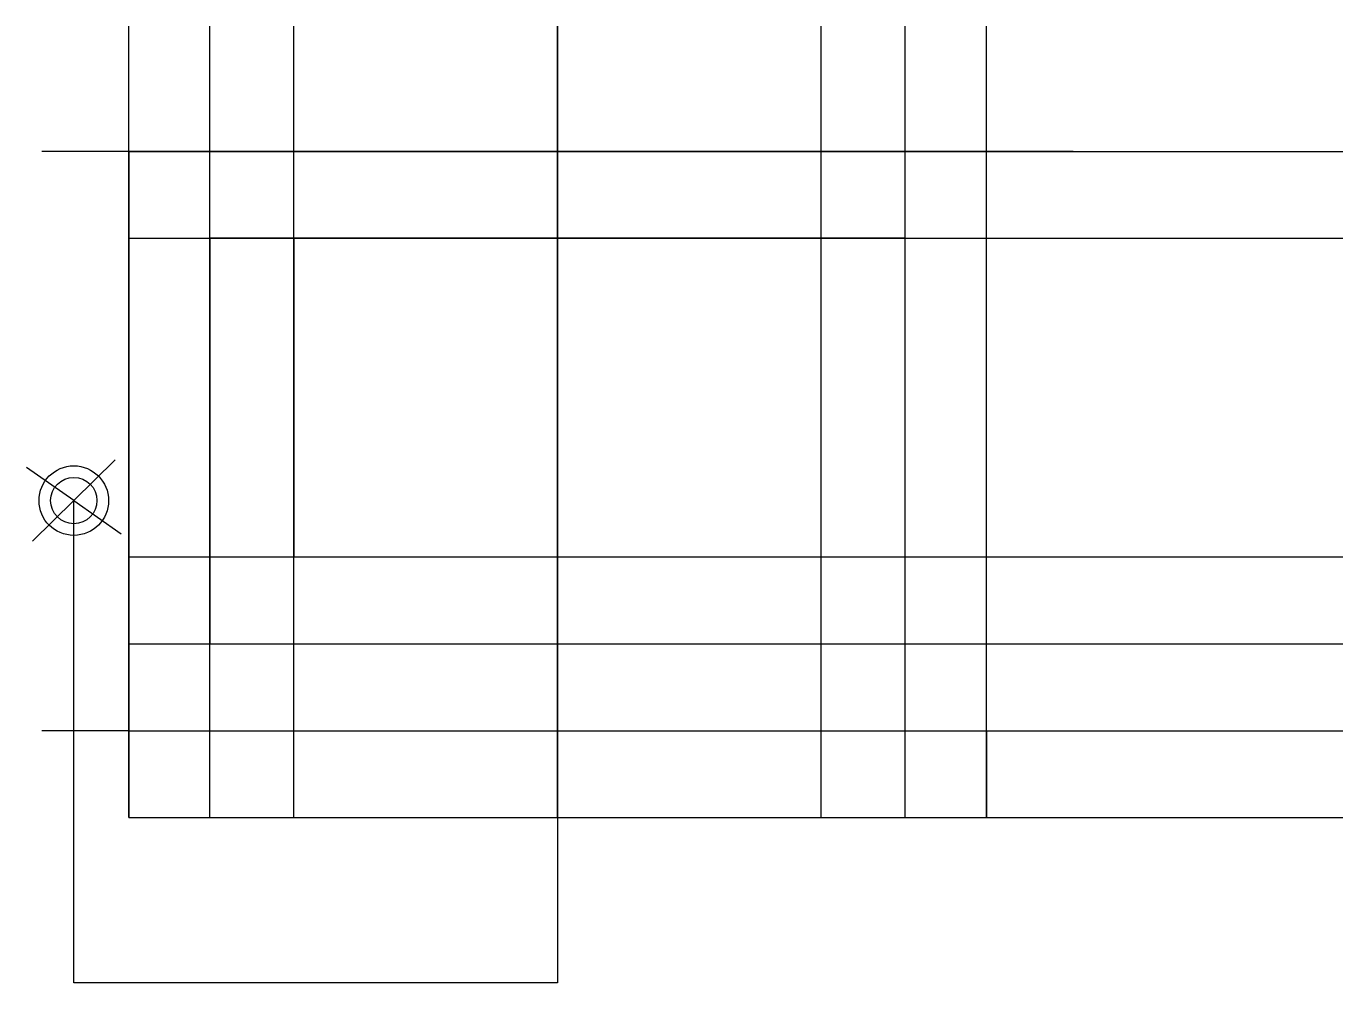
# Model space of a CAD drawing. Header units: millimetres. Extents: x 4138 to 4365, y 1135 to 1300.
import ezdxf

# ---------------------------------------------------------------- set-up
doc = ezdxf.new("R2010")
doc.units = ezdxf.units.MM

msp = doc.modelspace()

# ---------------------------------------------------------------- linework, layer by layer
at = {"color": 6}
for p, q in [((4155.48, 1163.8), (4155.48, 1300.38)), ((4155.48, 1300.38), (4155.48, 1300.38)), ((4169.48, 1163.8), (4169.48, 1300.38)), ((4183.98, 1163.8), (4183.98, 1300.38)), ((4229.48, 1163.8), (4229.48, 1300.38)), ((4229.48, 1163.8), (4229.48, 1300.38)), ((4274.98, 1163.8), (4274.98, 1300.38)), ((4289.48, 1163.8), (4289.48, 1300.38)), ((4303.48, 1163.8), (4303.48, 1300.38)), ((4155.48, 1278.8), (4364.96, 1278.8)), ((4155.48, 1263.8), (4364.96, 1263.8)), ((4146, 1135.3), (4146, 1218.52)), ((4146, 1218.52), (4146, 1218.52)), ((4155.48, 1208.8), (4364.96, 1208.8)), ((4155.48, 1193.8), (4364.96, 1193.8)), ((4155.48, 1178.8), (4364.96, 1178.8)), ((4155.48, 1163.8), (4364.96, 1163.8)), ((4155.48, 1163.8), (4303.48, 1163.8)), ((4229.48, 1163.8), (4229.48, 1135.3)), ((4229.48, 1135.3), (4146, 1135.3))]:
    msp.add_line(p, q, dxfattribs=at)
at = {"color": 0}
for p, q in [((4229.48, 1300.38), (4229.48, 1163.8)), ((4155.48, 1278.8), (4155.48, 1293.8)), ((4303.48, 1278.8), (4303.48, 1293.8)), ((4303.48, 1293.8), (4303.48, 1293.8)), ((4155.48, 1278.8), (4140.48, 1278.8)), ((4318.48, 1278.8), (4155.48, 1278.8)), ((4303.48, 1278.8), (4318.48, 1278.8)), ((4155.48, 1178.8), (4140.48, 1178.8)), ((4155.48, 1178.8), (4155.48, 1163.8)), ((4303.48, 1178.8), (4303.48, 1163.8)), ((4303.48, 1178.8), (4326.57, 1178.8)), ((4155.48, 1163.8), (4303.48, 1163.8))]:
    msp.add_line(p, q, dxfattribs=at)
for p, q in [((4153.12, 1225.54), (4138.88, 1211.5)), ((4146, 1218.52), (4153.12, 1225.54)), ((4146, 1218.52), (4137.81, 1224.25)), ((4146, 1218.52), (4154.2, 1212.79))]:
    msp.add_line(p, q)
for points in [[(4155.48, 1178.8), (4303.48, 1178.8), (4303.48, 1278.8), (4155.48, 1278.8)], [(4169.48, 1193.8), (4289.48, 1193.8), (4289.48, 1263.8), (4169.48, 1263.8)], [(4183.98, 1208.8), (4274.98, 1208.8), (4274.98, 1263.8), (4183.98, 1263.8)]]:
    msp.add_lwpolyline(points, close=True, dxfattribs=at)
for radius in [6, 4]:
    msp.add_circle((4146, 1218.52), radius)

doc.saveas('drawing.dxf')
